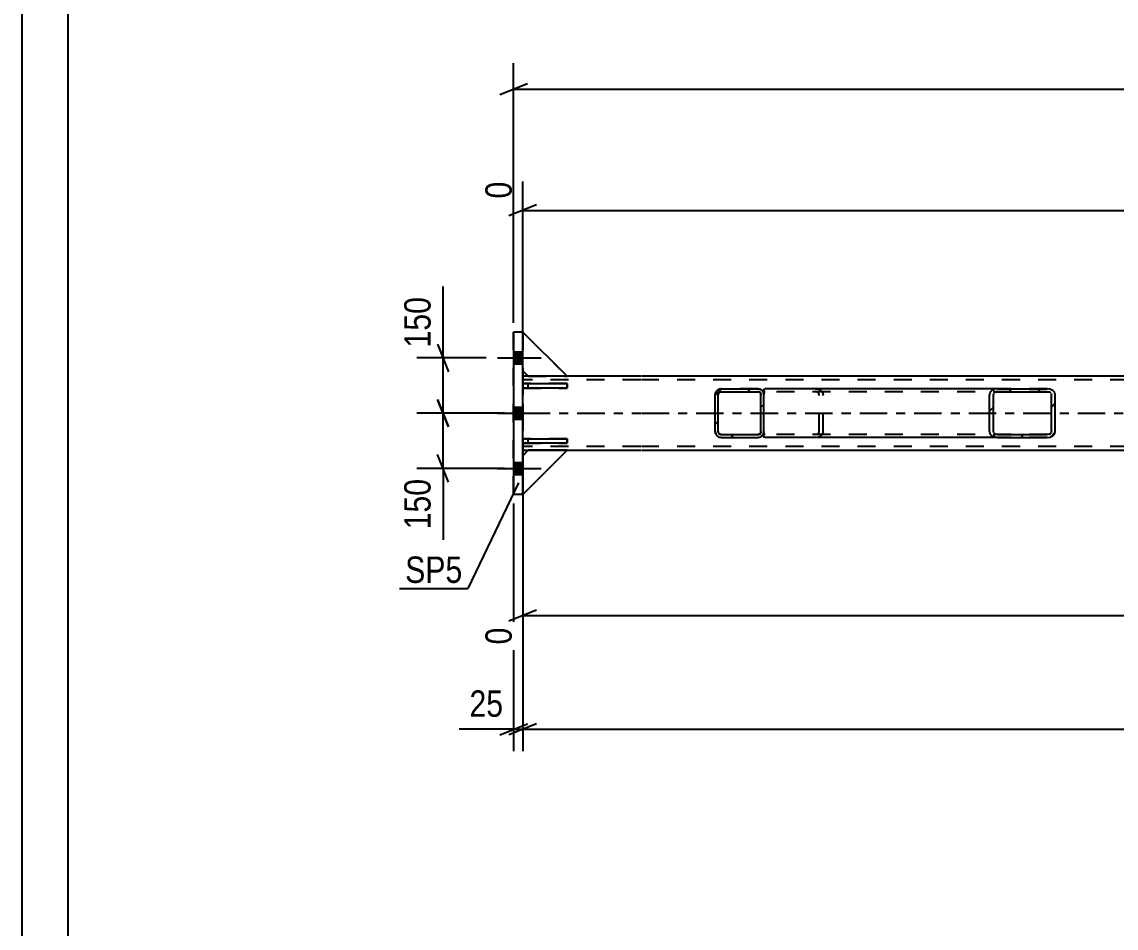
# Model space of a CAD drawing. Header units: millimetres. Extents: x 0 to 841, y 0 to 594.
# Drawn here: x 0 to 118.8, y 158.1 to 256.4 of the extents above; entities that cross this region are included whole.
import ezdxf

# ---------------------------------------------------------------- set-up
doc = ezdxf.new("R2010")
doc.units = ezdxf.units.MM
doc.linetypes.add('DXK_LINE_DOT2', pattern=[3.9198, 1.9599, -1.9599])
doc.linetypes.add('DXK_LINE_DOT3', pattern=[5.9187, 2.979, -0.9799, 0.9799, -0.9799])
doc.styles.add('Arial Narrow', font='ARIALN.TTF', dxfattribs={"height": 0.2})

# ---------------------------------------------------------------- blocks, each defined once
blk = doc.blocks.new('Unknown-761549663-1133')
at = {"color": 5, "linetype": 'Continuous'}
for p, q in [((0, 594), (0, 0)), ((5, 589), (5, 5))]:
    blk.add_line(p, q, dxfattribs=at)
blk = doc.blocks.new('Bolt-761549663-3036 - 2948')
at = {"linetype": 'Continuous'}
for points in [[(54.38, 219.31), (54.38, 220.63), (53.38, 220.63), (53.38, 219.31)], [(54.38, 219.31), (54.38, 220.63), (53.38, 220.63), (53.38, 219.31)], [(54.38, 219.31), (54.38, 220.63), (53.38, 220.63), (53.38, 219.31)], [(54.38, 219.31), (54.38, 220.63), (53.38, 220.63), (53.38, 219.31)], [(54.38, 213.31), (54.38, 214.63), (53.38, 214.63), (53.38, 213.31)], [(54.38, 213.31), (54.38, 214.63), (53.38, 214.63), (53.38, 213.31)], [(54.38, 207.31), (54.38, 208.63), (53.38, 208.63), (53.38, 207.31)], [(54.38, 207.31), (54.38, 208.63), (53.38, 208.63), (53.38, 207.31)], [(54.38, 207.31), (54.38, 208.63), (53.38, 208.63), (53.38, 207.31)], [(54.38, 207.31), (54.38, 208.63), (53.38, 208.63), (53.38, 207.31)]]:
    blk.add_hatch(color=1, dxfattribs=at).paths.add_polyline_path(points)
at = {"color": 1, "linetype": 'Continuous'}
for p, q in [((51.62, 219.97), (56.38, 219.97)), ((51.62, 219.97), (56.38, 219.97)), ((51.62, 219.97), (56.38, 219.97)), ((51.62, 219.97), (56.38, 219.97)), ((53.38, 220.63), (54.38, 220.63)), ((53.38, 220.63), (54.38, 220.63)), ((53.38, 220.63), (54.38, 220.63)), ((53.38, 220.63), (54.38, 220.63)), ((53.38, 219.31), (54.38, 219.31)), ((53.38, 219.31), (54.38, 219.31)), ((53.38, 219.31), (54.38, 219.31)), ((53.38, 219.31), (54.38, 219.31)), ((51.62, 213.97), (56.38, 213.97)), ((51.62, 213.97), (56.38, 213.97)), ((53.38, 214.63), (54.38, 214.63)), ((53.38, 214.63), (54.38, 214.63)), ((53.38, 213.31), (54.38, 213.31)), ((53.38, 213.31), (54.38, 213.31)), ((51.62, 207.97), (56.38, 207.97)), ((51.62, 207.97), (56.38, 207.97)), ((51.62, 207.97), (56.38, 207.97)), ((51.62, 207.97), (56.38, 207.97)), ((53.38, 208.63), (54.38, 208.63)), ((53.38, 208.63), (54.38, 208.63)), ((53.38, 208.63), (54.38, 208.63)), ((53.38, 208.63), (54.38, 208.63)), ((53.38, 207.31), (54.38, 207.31)), ((53.38, 207.31), (54.38, 207.31)), ((53.38, 207.31), (54.38, 207.31)), ((53.38, 207.31), (54.38, 207.31))]:
    blk.add_line(p, q, dxfattribs=at)
blk = doc.blocks.new('Part-761549663-2970 - 2948')
at = {"color": 2, "linetype": 'Continuous'}
for p, q in [((54.98, 217.97), (54.38, 217.97)), ((67.18, 217.97), (59.18, 217.97)), ((555.22, 217.97), (67.28, 217.97)), ((54.38, 209.97), (67.18, 209.97)), ((67.28, 209.97), (555.22, 209.97))]:
    blk.add_line(p, q, dxfattribs=at)
at = {"color": 7, "linetype": 'DXK_LINE_DOT2'}
for p, q in [((54.38, 217.97), (54.38, 209.97)), ((54.38, 209.97), (54.38, 217.97)), ((54.38, 217.97), (54.38, 217.97)), ((54.38, 217.57), (54.38, 217.57)), ((67.18, 217.57), (54.38, 217.57)), ((59.18, 217.97), (54.98, 217.97)), ((555.22, 217.57), (67.28, 217.57)), ((54.38, 210.37), (54.38, 210.37)), ((67.18, 210.37), (54.38, 210.37)), ((555.22, 210.37), (67.28, 210.37)), ((54.38, 209.97), (54.38, 209.97))]:
    blk.add_line(p, q, dxfattribs=at)
at = {"color": 7, "linetype": 'DXK_LINE_DOT3'}
for p, q in [((54.38, 213.97), (67.18, 213.97)), ((67.28, 213.97), (555.22, 213.97))]:
    blk.add_line(p, q, dxfattribs=at)
blk = doc.blocks.new('Part-761549663-2988 - 2948')
at = {"color": 7, "linetype": 'DXK_LINE_DOT2'}
for p, q in [((59.18, 217.97), (54.38, 222.77)), ((54.38, 222.77), (54.38, 218.57)), ((54.38, 218.57), (54.38, 222.77)), ((54.38, 218.57), (54.98, 217.97)), ((54.98, 217.97), (59.18, 217.97))]:
    blk.add_line(p, q, dxfattribs=at)
blk = doc.blocks.new('Part-761549663-2989 - 2948')
at = {"color": 2, "linetype": 'Continuous'}
for p, q in [((54.38, 222.77), (59.18, 217.97)), ((54.38, 218.57), (54.98, 217.97)), ((59.18, 217.97), (54.98, 217.97))]:
    blk.add_line(p, q, dxfattribs=at)
at = {"color": 7, "linetype": 'DXK_LINE_DOT2'}
for p, q in [((54.38, 218.57), (54.38, 222.77)), ((54.38, 222.77), (54.38, 218.57))]:
    blk.add_line(p, q, dxfattribs=at)
blk = doc.blocks.new('Part-761549663-2990 - 2948')
at = {"color": 7, "linetype": 'DXK_LINE_DOT2'}
for p, q in [((59.18, 217.97), (54.38, 222.77)), ((54.38, 222.77), (54.38, 218.57)), ((54.38, 218.57), (54.38, 222.77)), ((54.38, 218.57), (54.98, 217.97)), ((54.98, 217.97), (59.18, 217.97))]:
    blk.add_line(p, q, dxfattribs=at)
blk = doc.blocks.new('Part-761549663-2991 - 2948')
at = {"color": 7, "linetype": 'DXK_LINE_DOT2'}
for p, q in [((54.38, 209.34), (54.98, 209.94)), ((59.18, 209.94), (54.38, 205.14)), ((54.38, 205.14), (54.38, 209.34)), ((54.38, 209.34), (54.38, 205.14)), ((54.98, 209.94), (59.18, 209.94))]:
    blk.add_line(p, q, dxfattribs=at)
blk = doc.blocks.new('Part-761549663-2992 - 2948')
at = {"color": 2, "linetype": 'Continuous'}
for p, q in [((54.38, 209.34), (54.98, 209.94)), ((54.38, 205.14), (59.18, 209.94)), ((59.18, 209.94), (54.98, 209.94)), ((54.38, 205.14), (54.38, 205.17))]:
    blk.add_line(p, q, dxfattribs=at)
at = {"color": 7, "linetype": 'DXK_LINE_DOT2'}
blk.add_line((54.38, 205.17), (54.38, 209.34), dxfattribs=at)
blk = doc.blocks.new('Part-761549663-2993 - 2948')
at = {"color": 7, "linetype": 'DXK_LINE_DOT2'}
for p, q in [((54.38, 209.34), (54.98, 209.94)), ((59.18, 209.94), (54.38, 205.14)), ((54.38, 205.14), (54.38, 209.34)), ((54.38, 209.34), (54.38, 205.14)), ((54.98, 209.94), (59.18, 209.94))]:
    blk.add_line(p, q, dxfattribs=at)
blk = doc.blocks.new('Part-761549663-2996 - 2948')
at = {"color": 2, "linetype": 'Continuous'}
for p, q in [((54.38, 211.18), (59.18, 211.18)), ((54.38, 211.18), (54.38, 210.7)), ((59.18, 210.7), (54.38, 210.7)), ((59.18, 211.18), (59.18, 210.7))]:
    blk.add_line(p, q, dxfattribs=at)
at = {"color": 7, "linetype": 'DXK_LINE_DOT2'}
for p, q in [((54.38, 210.7), (54.38, 211.18)), ((54.98, 210.7), (54.98, 211.18))]:
    blk.add_line(p, q, dxfattribs=at)
blk = doc.blocks.new('Part-761549663-2999 - 2948')
at = {"color": 2, "linetype": 'Continuous'}
for p, q in [((54.38, 217.18), (59.18, 217.18)), ((54.38, 217.18), (54.38, 216.7)), ((59.18, 216.7), (54.38, 216.7)), ((59.18, 217.18), (59.18, 216.7))]:
    blk.add_line(p, q, dxfattribs=at)
at = {"color": 7, "linetype": 'DXK_LINE_DOT2'}
for p, q in [((54.38, 216.7), (54.38, 217.18)), ((54.98, 216.7), (54.98, 217.18))]:
    blk.add_line(p, q, dxfattribs=at)
blk = doc.blocks.new('Part-761549663-3002 - 2948')
at = {"color": 7, "linetype": 'DXK_LINE_DOT2'}
for p, q in [((59.18, 211.18), (54.38, 211.18)), ((54.38, 211.18), (54.38, 210.7)), ((54.38, 211.18), (54.38, 210.7)), ((54.38, 210.7), (59.18, 210.7)), ((54.98, 210.7), (54.98, 211.18)), ((59.18, 210.7), (59.18, 211.18))]:
    blk.add_line(p, q, dxfattribs=at)
blk = doc.blocks.new('Part-761549663-3005 - 2948')
at = {"color": 7, "linetype": 'DXK_LINE_DOT2'}
for p, q in [((59.18, 217.18), (54.38, 217.18)), ((54.38, 217.18), (54.38, 216.7)), ((54.38, 217.18), (54.38, 216.7)), ((54.38, 216.7), (59.18, 216.7)), ((54.98, 216.7), (54.98, 217.18)), ((59.18, 216.7), (59.18, 217.18))]:
    blk.add_line(p, q, dxfattribs=at)
blk = doc.blocks.new('Part-761549663-3022 - 2948')
at = {"linetype": 'Continuous'}
h = blk.add_hatch(dxfattribs=at)
h.set_pattern_fill('', scale=0.7, style=0, pattern_type=0)
h.set_pattern_definition([(45, (111.6564, 211.3828), (-1.57154, 1.57154), [])])
h.paths.add_polyline_path([(111.32, 211.33), (111.66, 211.38), (111.94, 211.52), (112.13, 211.73), (112.19, 211.97), (112.19, 215.97), (112.13, 216.22), (111.94, 216.43), (111.66, 216.57), (111.32, 216.61), (105.9, 216.61), (105.57, 216.57), (105.29, 216.43), (105.1, 216.22), (105.04, 215.97), (105.04, 211.97), (105.1, 211.73), (105.29, 211.52), (105.57, 211.38), (105.9, 211.33)])
h.paths.add_polyline_path([(105.74, 211.68), (105.6, 211.75), (105.5, 211.85), (105.47, 211.97), (105.47, 215.97), (105.5, 216.1), (105.6, 216.2), (105.74, 216.27), (105.9, 216.29), (111.32, 216.29), (111.49, 216.27), (111.63, 216.2), (111.73, 216.1), (111.76, 215.97), (111.76, 211.97), (111.73, 211.85), (111.63, 211.75), (111.49, 211.68), (111.32, 211.65), (105.9, 211.65)])
at = {"color": 2, "linetype": 'Continuous'}
for p, q in [((80.56, 216.59), (80.69, 216.61)), ((80.56, 216.59), (80.56, 215.97)), ((105.9, 216.61), (80.69, 216.61)), ((105.1, 216.22), (105.04, 215.97)), ((105.9, 216.61), (105.57, 216.57)), ((105.74, 216.27), (105.9, 216.29)), ((105.9, 216.61), (111.32, 216.61)), ((105.9, 216.29), (111.32, 216.29)), ((111.66, 216.57), (111.32, 216.61)), ((111.32, 216.29), (111.49, 216.27)), ((112.19, 215.97), (112.13, 216.22)), ((105.04, 211.97), (105.04, 215.97)), ((105.47, 215.97), (105.5, 216.1)), ((105.47, 211.97), (105.47, 215.97)), ((111.73, 216.1), (111.76, 215.97)), ((111.76, 211.97), (111.76, 215.97)), ((112.19, 211.97), (112.19, 215.97)), ((80.56, 211.52), (80.56, 211.97)), ((80.56, 211.38), (80.56, 211.52)), ((105.04, 211.97), (105.1, 211.73)), ((105.5, 211.85), (105.47, 211.97)), ((105.9, 211.65), (105.74, 211.68)), ((105.9, 211.65), (111.32, 211.65)), ((111.49, 211.68), (111.32, 211.65)), ((111.76, 211.97), (111.73, 211.85)), ((112.13, 211.73), (112.19, 211.97)), ((80.56, 211.35), (80.56, 211.38)), ((80.69, 211.33), (80.56, 211.35)), ((105.9, 211.33), (80.69, 211.33)), ((105.57, 211.38), (105.9, 211.33)), ((105.9, 211.33), (111.32, 211.33)), ((111.32, 211.33), (111.66, 211.38))]:
    blk.add_line(p, q, dxfattribs=at)
at = {"color": 7, "linetype": 'DXK_LINE_DOT2'}
for p, q in [((80.56, 216.27), (80.69, 216.29)), ((111.32, 216.29), (80.69, 216.29)), ((86.11, 216.61), (86.44, 216.57)), ((86.28, 216.27), (86.11, 216.29)), ((86.91, 216.22), (86.98, 215.97)), ((111.32, 216.61), (105.9, 216.61)), ((80.56, 211.73), (80.56, 215.97)), ((86.55, 215.97), (86.51, 216.1)), ((86.55, 211.97), (86.55, 215.97)), ((86.98, 211.97), (86.98, 215.97)), ((80.69, 211.65), (80.56, 211.67)), ((80.56, 211.52), (80.56, 211.67)), ((111.32, 211.65), (80.69, 211.65)), ((86.11, 211.65), (86.28, 211.68)), ((86.51, 211.85), (86.55, 211.97)), ((86.98, 211.97), (86.91, 211.73)), ((86.44, 211.38), (86.11, 211.33)), ((111.32, 211.33), (105.9, 211.33))]:
    blk.add_line(p, q, dxfattribs=at)
for centre, radius, start, end in [((86.18, 215.89), 0.396, 31.9779, 75.1661), ((86.24, 215.8), 0.792, 31.9779, 75.1661), ((86.18, 212.06), 0.396, 284.8339, 328.0221), ((86.24, 212.15), 0.792, 284.8339, 328.0221)]:
    blk.add_arc(centre, radius, start, end, dxfattribs=at)
at = {"color": 2, "linetype": 'Continuous'}
for centre, radius, start, end in [((105.78, 215.8), 0.792, 104.8339, 148.0221), ((105.84, 215.89), 0.396, 104.8339, 148.0221), ((111.39, 215.89), 0.396, 31.9779, 75.1661), ((111.45, 215.8), 0.792, 31.9779, 75.1661), ((105.78, 212.15), 0.792, 211.9779, 255.1661), ((105.84, 212.06), 0.396, 211.9779, 255.1661), ((111.39, 212.06), 0.396, 284.8339, 328.0221), ((111.45, 212.15), 0.792, 284.8339, 328.0221)]:
    blk.add_arc(centre, radius, start, end, dxfattribs=at)
blk = doc.blocks.new('Part-761549663-3042 - 2948')
at = {"linetype": 'Continuous'}
h = blk.add_hatch(dxfattribs=at)
h.set_pattern_fill('', scale=0.7, style=0, pattern_type=0)
h.set_pattern_definition([(45, (80.161, 211.3828), (-1.57154, 1.57154), [])])
h.paths.add_polyline_path([(79.92, 211.33), (80.16, 211.38), (80.37, 211.52), (80.51, 211.73), (80.56, 211.97), (80.56, 215.97), (80.51, 216.22), (80.37, 216.43), (80.16, 216.57), (79.92, 216.61), (75.92, 216.61), (75.67, 216.57), (75.46, 216.43), (75.32, 216.22), (75.28, 215.97), (75.28, 211.97), (75.32, 211.73), (75.46, 211.52), (75.67, 211.38), (75.92, 211.33)])
h.paths.add_polyline_path([(75.79, 211.68), (75.69, 211.75), (75.62, 211.85), (75.6, 211.97), (75.6, 215.97), (75.62, 216.1), (75.69, 216.2), (75.79, 216.27), (75.92, 216.29), (79.92, 216.29), (80.04, 216.27), (80.14, 216.2), (80.21, 216.1), (80.24, 215.97), (80.24, 211.97), (80.21, 211.85), (80.14, 211.75), (80.04, 211.68), (79.92, 211.65), (75.92, 211.65)])
at = {"color": 7, "linetype": 'DXK_LINE_DOT2'}
for p, q in [((75.28, 215.97), (75.32, 216.22)), ((75.67, 216.57), (75.92, 216.61)), ((75.92, 216.29), (75.79, 216.27)), ((79.92, 216.61), (75.92, 216.61)), ((75.92, 216.29), (79.92, 216.29)), ((79.92, 216.61), (79.92, 216.61)), ((79.92, 216.61), (80.16, 216.57)), ((80.04, 216.27), (79.92, 216.29)), ((80.51, 216.22), (80.56, 215.97)), ((75.28, 211.97), (75.28, 215.97)), ((75.62, 216.1), (75.6, 215.97)), ((75.6, 211.97), (75.6, 215.97)), ((80.24, 215.97), (80.21, 216.1)), ((80.24, 211.97), (80.24, 215.97)), ((80.56, 211.97), (80.56, 215.97)), ((75.32, 211.73), (75.28, 211.97)), ((75.6, 211.97), (75.62, 211.85)), ((75.79, 211.68), (75.92, 211.65)), ((75.92, 211.65), (79.92, 211.65)), ((79.92, 211.65), (80.04, 211.68)), ((80.21, 211.85), (80.24, 211.97)), ((80.56, 211.97), (80.51, 211.73)), ((75.92, 211.33), (75.67, 211.38)), ((75.92, 211.33), (79.92, 211.33)), ((80.16, 211.38), (79.92, 211.33))]:
    blk.add_line(p, q, dxfattribs=at)
at = {"color": 2, "linetype": 'Continuous'}
for p, q in [((75.32, 216.22), (75.28, 215.97)), ((75.92, 216.61), (75.67, 216.57)), ((75.79, 216.27), (75.92, 216.29)), ((75.92, 216.61), (75.92, 216.61)), ((75.92, 216.61), (79.92, 216.61)), ((75.92, 216.29), (75.92, 216.29)), ((75.92, 216.29), (79.92, 216.29)), ((79.92, 216.61), (79.92, 216.61)), ((80.16, 216.57), (79.92, 216.61)), ((79.92, 216.29), (79.92, 216.29)), ((79.92, 216.29), (80.04, 216.27)), ((80.56, 215.97), (80.51, 216.22)), ((75.28, 215.97), (75.28, 215.97)), ((75.28, 211.97), (75.28, 215.97)), ((75.6, 215.97), (75.62, 216.1)), ((75.6, 215.97), (75.6, 215.97)), ((75.6, 211.97), (75.6, 215.97)), ((80.21, 216.1), (80.24, 215.97)), ((80.24, 215.97), (80.24, 215.97)), ((80.24, 211.97), (80.24, 215.97)), ((80.56, 215.97), (80.56, 215.97)), ((80.56, 211.97), (80.56, 215.97)), ((75.28, 211.97), (75.28, 211.97)), ((75.28, 211.97), (75.32, 211.73)), ((75.6, 211.97), (75.6, 211.97)), ((75.62, 211.85), (75.6, 211.97)), ((75.92, 211.65), (75.79, 211.68)), ((75.92, 211.65), (75.92, 211.65)), ((75.92, 211.65), (79.92, 211.65)), ((80.04, 211.68), (79.92, 211.65)), ((79.92, 211.65), (79.92, 211.65)), ((80.24, 211.97), (80.21, 211.85)), ((80.24, 211.97), (80.24, 211.97)), ((80.51, 211.73), (80.56, 211.97)), ((80.56, 211.97), (80.56, 211.97)), ((75.67, 211.38), (75.92, 211.33)), ((75.92, 211.33), (75.92, 211.33)), ((75.92, 211.33), (79.92, 211.33)), ((79.92, 211.33), (80.16, 211.38)), ((79.92, 211.33), (79.92, 211.33))]:
    blk.add_line(p, q, dxfattribs=at)
at = {"color": 7, "linetype": 'DXK_LINE_DOT2'}
for centre, radius, start, end in [((75.92, 215.97), 0.64, 112.5, 157.5), ((75.92, 215.97), 0.32, 112.5, 157.5), ((79.92, 215.97), 0.32, 22.5, 67.5), ((79.92, 215.97), 0.64, 22.5, 67.5), ((75.92, 211.97), 0.64, 202.5, 247.5), ((75.92, 211.97), 0.32, 202.5, 247.5), ((79.92, 211.97), 0.32, 292.5, 337.5), ((79.92, 211.97), 0.64, 292.5, 337.5)]:
    blk.add_arc(centre, radius, start, end, dxfattribs=at)
at = {"color": 2, "linetype": 'Continuous'}
for centre, radius, start, end in [((75.92, 215.97), 0.64, 112.5, 157.5), ((75.92, 215.97), 0.32, 112.5, 157.5), ((79.92, 215.97), 0.32, 22.5, 67.5), ((79.92, 215.97), 0.64, 22.5, 67.5), ((75.92, 211.97), 0.64, 202.5, 247.5), ((75.92, 211.97), 0.32, 202.5, 247.5), ((79.92, 211.97), 0.32, 292.5, 337.5), ((79.92, 211.97), 0.64, 292.5, 337.5)]:
    blk.add_arc(centre, radius, start, end, dxfattribs=at)
blk = doc.blocks.new('Part-761549663-3065 - 2948')
at = {"color": 2, "linetype": 'Continuous'}
for p, q in [((53.38, 222.77), (53.38, 222.77)), ((54.38, 222.77), (53.38, 222.77)), ((53.38, 222.77), (53.38, 205.17)), ((54.38, 222.77), (54.38, 222.77)), ((54.38, 205.17), (54.38, 222.77)), ((53.38, 205.17), (53.38, 205.17)), ((53.38, 205.17), (54.38, 205.17)), ((54.38, 205.17), (54.38, 205.17))]:
    blk.add_line(p, q, dxfattribs=at)
at = {"color": 7, "linetype": 'DXK_LINE_DOT2'}
for p, q in [((53.38, 205.17), (53.38, 222.77)), ((54.38, 222.77), (54.38, 205.17))]:
    blk.add_line(p, q, dxfattribs=at)
blk = doc.blocks.new('StraightDimension-761549663-3098 - 2948')
at = {"color": 7, "linetype": 'Continuous'}
for p, q in [((45.12, 215.47), (46.32, 212.47)), ((52.39, 213.97), (42.87, 213.97)), ((45.72, 207.97), (45.72, 213.97)), ((46.32, 206.47), (45.12, 209.47)), ((52.39, 207.97), (42.87, 207.97)), ((45.72, 207.97), (45.72, 200.24)), ((45.72, 207.97), (45.72, 200.24))]:
    blk.add_line(p, q, dxfattribs=at)
at = {"color": 0}
blk.add_wipeout([(44.97, 207.45), (40.77, 207.45), (40.77, 200.76), (44.97, 200.76)], dxfattribs=at)
at = {"color": 3, "style": 'Arial Narrow'}
blk.add_text('150', height=2.863, rotation=90.0002, dxfattribs=at).set_placement((44.37, 201.36))
blk = doc.blocks.new('StraightDimension-761549663-3099 - 2948')
at = {"color": 7, "linetype": 'Continuous'}
for p, q in [((45.72, 219.97), (45.72, 227.71)), ((45.72, 219.97), (45.72, 227.71)), ((45.12, 221.47), (46.32, 218.47)), ((50.39, 219.97), (42.87, 219.97)), ((45.72, 213.97), (45.72, 219.97)), ((46.32, 212.47), (45.12, 215.47)), ((52.39, 213.97), (42.87, 213.97))]:
    blk.add_line(p, q, dxfattribs=at)
at = {"color": 0}
blk.add_wipeout([(44.97, 227.18), (40.77, 227.18), (40.77, 220.5), (44.97, 220.5)], dxfattribs=at)
at = {"color": 3, "style": 'Arial Narrow'}
blk.add_text('150', height=2.863, rotation=90.0002, dxfattribs=at).set_placement((44.37, 221.1))
blk = doc.blocks.new('StraightDimension-761549663-3176 - 2948')
at = {"color": 7, "linetype": 'Continuous'}
for p, q in [((192.58, 228.88), (192.58, 244.59)), ((54.38, 218.97), (54.38, 239.1)), ((55.88, 236.57), (52.88, 235.37)), ((191.08, 235.37), (194.08, 236.57)), ((54.38, 235.97), (192.58, 235.97))]:
    blk.add_line(p, q, dxfattribs=at)
at = {"color": 0}
blk.add_wipeout([(127.74, 236.72), (127.74, 240.92), (119.22, 240.92), (119.22, 236.72)], dxfattribs=at)
at = {"color": 3, "style": 'Arial Narrow'}
blk.add_text('5008', height=2.863, dxfattribs=at).set_placement((119.82, 237.32))
at = {"color": 0, "linetype": 'Continuous'}
for points in [[(191.98, 245.19), (187.78, 245.19), (187.78, 236.67), (191.98, 236.67)], [(53.78, 239.7), (49.58, 239.7), (49.58, 236.67), (53.78, 236.67)]]:
    blk.add_wipeout(points, dxfattribs=at)
at = {"color": 3, "linetype": 'Continuous', "style": 'Arial Narrow'}
for s, height, p in [('5008', 2.863, (191.38, 237.27)), ('0', 2.86, (53.18, 237.27))]:
    blk.add_text(s, height=height, rotation=90.0002, dxfattribs=at).set_placement(p)
blk = doc.blocks.new('StraightDimension-761549663-3202 - 2948')
at = {"color": 7, "linetype": 'Continuous'}
for p, q in [((53.38, 204.17), (53.38, 177.27)), ((54.38, 204.14), (54.38, 177.27)), ((53.38, 179.67), (47.47, 179.67)), ((53.38, 179.67), (47.47, 179.67)), ((51.88, 179.07), (54.88, 180.27)), ((55.88, 180.27), (52.88, 179.07)), ((53.38, 179.67), (54.38, 179.67))]:
    blk.add_line(p, q, dxfattribs=at)
at = {"color": 0}
blk.add_wipeout([(52.85, 180.42), (52.85, 184.62), (47.99, 184.62), (47.99, 180.42)], dxfattribs=at)
at = {"color": 3, "style": 'Arial Narrow'}
blk.add_text('25', height=2.863, dxfattribs=at).set_placement((48.59, 181.02))
blk = doc.blocks.new('StraightDimension-761549663-3219 - 2948')
at = {"color": 7, "linetype": 'Continuous'}
for p, q in [((54.38, 204.14), (54.38, 177.27)), ((55.88, 180.27), (52.88, 179.07)), ((54.38, 179.67), (568.12, 179.67))]:
    blk.add_line(p, q, dxfattribs=at)
blk = doc.blocks.new('StraightDimension-761549663-12234 - 2948')
at = {"color": 7, "linetype": 'Continuous'}
for p, q in [((54.38, 208.94), (54.38, 188.87)), ((192.58, 206.6), (192.58, 183.39)), ((55.88, 192.6), (52.88, 191.4)), ((191.08, 191.4), (194.08, 192.6)), ((54.38, 192), (192.58, 192))]:
    blk.add_line(p, q, dxfattribs=at)
at = {"color": 0}
blk.add_wipeout([(127.74, 192.75), (127.74, 196.95), (119.22, 196.95), (119.22, 192.75)], dxfattribs=at)
at = {"color": 3, "style": 'Arial Narrow'}
blk.add_text('5008', height=2.863, dxfattribs=at).set_placement((119.82, 193.35))
at = {"color": 0, "linetype": 'Continuous'}
for points in [[(53.78, 191.3), (49.58, 191.3), (49.58, 188.27), (53.78, 188.27)], [(191.98, 191.3), (187.78, 191.3), (187.78, 182.79), (191.98, 182.79)]]:
    blk.add_wipeout(points, dxfattribs=at)
at = {"color": 3, "linetype": 'Continuous', "style": 'Arial Narrow'}
for s, height, p in [('0', 2.86, (53.18, 188.87)), ('5008', 2.863, (191.38, 183.39))]:
    blk.add_text(s, height=height, rotation=90.0002, dxfattribs=at).set_placement(p)
blk = doc.blocks.new('StraightDimension-761549663-14696 - 2948')
at = {"color": 7, "linetype": 'Continuous'}
for p, q in [((53.38, 223.77), (53.38, 251.97)), ((54.88, 249.72), (51.88, 248.52)), ((53.38, 249.12), (569.12, 249.12))]:
    blk.add_line(p, q, dxfattribs=at)
blk = doc.blocks.new('Mark-761549663-3061 - 2948')
at = {"color": 30, "linetype": 'Continuous'}
for p in [(53.91, 206.4), (41.01, 194.95)]:
    blk.add_line(p, (48.42, 194.95), dxfattribs=at)
at = {"color": 0}
blk.add_wipeout([(47.82, 195.55), (47.82, 198.55), (41.61, 198.55), (41.61, 195.55)], dxfattribs=at)
blk.add_wipeout([(47.82, 195.55), (47.82, 198.55), (41.61, 198.55), (41.61, 195.55)], dxfattribs=at)
at = {"color": 3, "style": 'Arial Narrow'}
blk.add_text('SP5', height=2.863, dxfattribs=at).set_placement((41.61, 195.55))

msp = doc.modelspace()

# ---------------------------------------------------------------- block references
for name in ['Unknown-761549663-1133', 'Part-761549663-3065 - 2948', 'Part-761549663-2988 - 2948', 'Part-761549663-2989 - 2948', 'Part-761549663-2990 - 2948', 'Bolt-761549663-3036 - 2948', 'Part-761549663-2970 - 2948', 'Part-761549663-2999 - 2948', 'Part-761549663-3005 - 2948', 'Part-761549663-3042 - 2948', 'Part-761549663-3022 - 2948', 'Part-761549663-2996 - 2948', 'Part-761549663-3002 - 2948', 'Part-761549663-2991 - 2948', 'Part-761549663-2992 - 2948', 'Part-761549663-2993 - 2948']:
    msp.add_blockref(name, (0, 0))

# ---------------------------------------------------------------- next in the draw order: block references
msp.add_blockref('StraightDimension-761549663-3098 - 2948', (0, 0))

# ---------------------------------------------------------------- next in the draw order: block references
for name in ['StraightDimension-761549663-3099 - 2948', 'StraightDimension-761549663-3202 - 2948']:
    msp.add_blockref(name, (0, 0))

# ---------------------------------------------------------------- next in the draw order: block references
for name in ['StraightDimension-761549663-3176 - 2948', 'StraightDimension-761549663-3219 - 2948']:
    msp.add_blockref(name, (0, 0))

# ---------------------------------------------------------------- next in the draw order: block references
for name in ['StraightDimension-761549663-14696 - 2948', 'StraightDimension-761549663-12234 - 2948']:
    msp.add_blockref(name, (0, 0))

# ---------------------------------------------------------------- next in the draw order: block references
msp.add_blockref('Mark-761549663-3061 - 2948', (0, 0))

doc.saveas('drawing.dxf')
